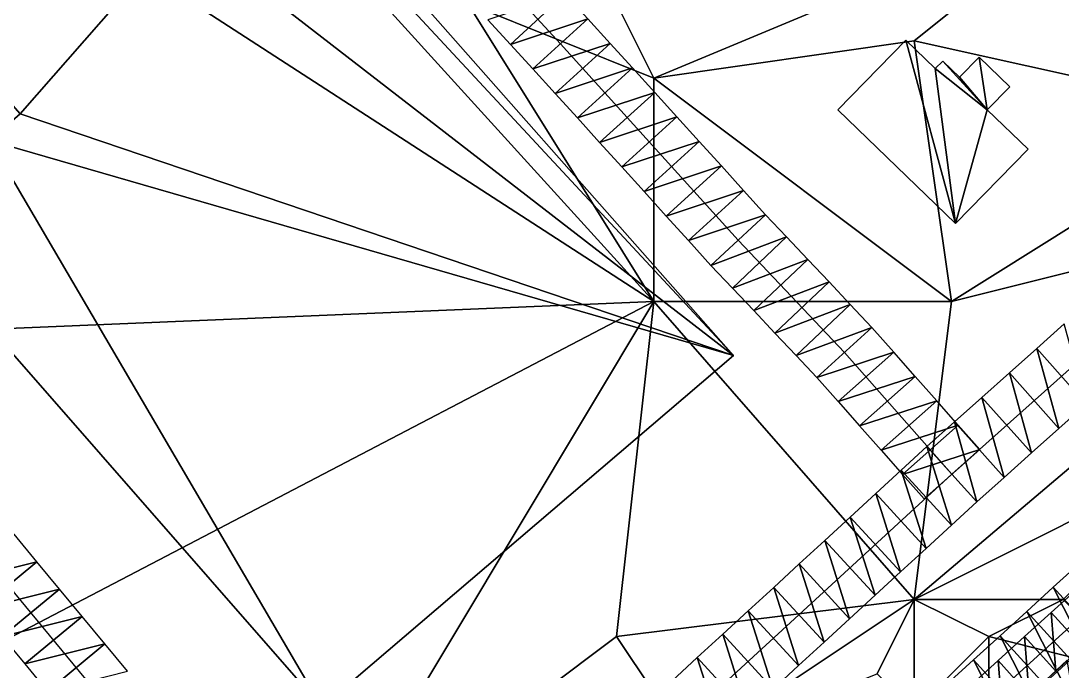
# Model space of a CAD drawing. Header units: metres. Extents: x -1103 to 901, y -902 to 905.
# Drawn here: x -534 to -478.1, y -25.9 to 9.1 of the extents above; entities that cross this region are included whole.
import ezdxf

# ---------------------------------------------------------------- set-up
doc = ezdxf.new("R2010")
doc.units = ezdxf.units.M
for name, color, linetype in [('OSM_BUILDING_FOOTPRINTS', 7, 'CONTINUOUS'), ('OSM_BUILDING_ROOFS', 1, 'CONTINUOUS'), ('OSM_BUILDING_WALLS', 8, 'CONTINUOUS'), ('OSM_PATH_AXES', 30, 'CONTINUOUS'), ('OSM_PATH_SURFACE', 30, 'CONTINUOUS'), ('OSM_ROAD_AXES', 2, 'CONTINUOUS'), ('OSM_ROAD_SURFACE', 9, 'CONTINUOUS'), ('OSM_TERRAIN', 3, 'CONTINUOUS'), ('OSM_WATER_SURFACE', 5, 'CONTINUOUS')]:
    doc.layers.add(name, color=color, linetype=linetype)

msp = doc.modelspace()

# ---------------------------------------------------------------- linework, layer by layer
at = {"layer": 'OSM_BUILDING_FOOTPRINTS'}
for points in [[(-516.684, 13.666, 13.575), (-516.231, 14.319, 13.575), (-495.726, -8.894, 13.575), (-517.855, -27.794, 13.575), (-541.621, -0.644, 13.575), (-536.647, 3.702, 13.575), (-535.707, 2.64, 13.575), (-534.06, 4.078, 13.575), (-537.62, 8.092, 13.575), (-537.2, 13.235, 13.575), (-532.502, 17.238, 13.575), (-527.749, 16.531, 13.575), (-525.361, 14.02, 13.575), (-520.929, 18.189, 13.575), (-516.684, 13.666, 13.575)], [(-490.111, 4.3, 13.483), (-486.452, 8.038, 13.483), (-484.871, 6.512, 13.483), (-484.462, 6.91, 13.483), (-483.567, 6.047, 13.483), (-482.517, 7.12, 13.483), (-480.87, 5.527, 13.483), (-482.075, 4.3, 13.483), (-479.875, 2.176, 13.483), (-483.777, -1.816, 13.483), (-490.111, 4.3, 13.483)]]:
    msp.add_polyline3d(points, close=True, dxfattribs=at)
at = {"layer": 'OSM_BUILDING_ROOFS'}
for points in [[(-525.361, 14.02, 21.975), (-537.2, 13.235, 21.975), (-537.62, 8.092, 21.975)], [(-525.361, 14.02, 21.975), (-537.62, 8.092, 21.975), (-534.06, 4.078, 21.975)], [(-495.726, -8.894, 21.975), (-525.361, 14.02, 21.975), (-534.06, 4.078, 21.975)], [(-495.726, -8.894, 21.975), (-516.684, 13.666, 21.975), (-525.361, 14.02, 21.975)], [(-495.726, -8.894, 21.975), (-516.231, 14.319, 21.975), (-516.684, 13.666, 21.975)], [(-486.452, 8.038, 18.683), (-490.111, 4.3, 18.683), (-483.777, -1.816, 18.683)], [(-484.871, 6.512, 18.683), (-486.452, 8.038, 18.683), (-483.777, -1.816, 18.683)], [(-482.075, 4.3, 18.683), (-484.462, 6.91, 18.683), (-484.871, 6.512, 18.683)], [(-482.075, 4.3, 18.683), (-483.567, 6.047, 18.683), (-484.462, 6.91, 18.683)], [(-482.075, 4.3, 18.683), (-482.517, 7.12, 18.683), (-483.567, 6.047, 18.683)], [(-482.075, 4.3, 18.683), (-480.87, 5.527, 18.683), (-482.517, 7.12, 18.683)], [(-484.871, 6.512, 18.683), (-483.777, -1.816, 18.683), (-482.075, 4.3, 18.683)], [(-495.726, -8.894, 21.975), (-534.06, 4.078, 21.975), (-535.707, 2.64, 21.975)], [(-483.777, -1.816, 18.683), (-479.875, 2.176, 18.683), (-482.075, 4.3, 18.683)], [(-535.707, 2.64, 21.975), (-541.621, -0.644, 21.975), (-517.855, -27.794, 21.975)], [(-535.707, 2.64, 21.975), (-517.855, -27.794, 21.975), (-495.726, -8.894, 21.975)]]:
    msp.add_3dface(points, dxfattribs=at)
at = {"layer": 'OSM_BUILDING_WALLS'}
for points in [[(-495.726, -8.894, 13.575), (-516.231, 14.319, 13.575), (-516.231, 14.319, 21.975)], [(-495.726, -8.894, 13.575), (-516.231, 14.319, 21.975), (-495.726, -8.894, 21.975)], [(-486.452, 8.038, 13.483), (-490.111, 4.3, 13.483), (-490.111, 4.3, 18.683)], [(-486.452, 8.038, 13.483), (-490.111, 4.3, 18.683), (-486.452, 8.038, 18.683)], [(-484.871, 6.512, 13.483), (-486.452, 8.038, 13.483), (-486.452, 8.038, 18.683)], [(-484.871, 6.512, 13.483), (-486.452, 8.038, 18.683), (-484.871, 6.512, 18.683)], [(-484.462, 6.91, 13.483), (-484.871, 6.512, 13.483), (-484.871, 6.512, 18.683)], [(-484.462, 6.91, 13.483), (-484.871, 6.512, 18.683), (-484.462, 6.91, 18.683)], [(-483.567, 6.047, 13.483), (-484.462, 6.91, 13.483), (-484.462, 6.91, 18.683)], [(-483.567, 6.047, 13.483), (-484.462, 6.91, 18.683), (-483.567, 6.047, 18.683)], [(-482.517, 7.12, 13.483), (-483.567, 6.047, 13.483), (-483.567, 6.047, 18.683)], [(-482.517, 7.12, 13.483), (-483.567, 6.047, 18.683), (-482.517, 7.12, 18.683)], [(-480.87, 5.527, 13.483), (-482.517, 7.12, 13.483), (-482.517, 7.12, 18.683)], [(-480.87, 5.527, 13.483), (-482.517, 7.12, 18.683), (-480.87, 5.527, 18.683)], [(-482.075, 4.3, 13.483), (-480.87, 5.527, 13.483), (-480.87, 5.527, 18.683)], [(-482.075, 4.3, 13.483), (-480.87, 5.527, 18.683), (-482.075, 4.3, 18.683)], [(-490.111, 4.3, 13.483), (-483.777, -1.816, 13.483), (-483.777, -1.816, 18.683)], [(-490.111, 4.3, 13.483), (-483.777, -1.816, 18.683), (-490.111, 4.3, 18.683)], [(-479.875, 2.176, 13.483), (-482.075, 4.3, 13.483), (-482.075, 4.3, 18.683)], [(-479.875, 2.176, 13.483), (-482.075, 4.3, 18.683), (-479.875, 2.176, 18.683)], [(-483.777, -1.816, 13.483), (-479.875, 2.176, 13.483), (-479.875, 2.176, 18.683)], [(-483.777, -1.816, 13.483), (-479.875, 2.176, 18.683), (-483.777, -1.816, 18.683)], [(-541.621, -0.644, 13.575), (-517.855, -27.794, 13.575), (-517.855, -27.794, 21.975)], [(-541.621, -0.644, 13.575), (-517.855, -27.794, 21.975), (-541.621, -0.644, 21.975)], [(-517.855, -27.794, 13.575), (-495.726, -8.894, 13.575), (-495.726, -8.894, 21.975)], [(-517.855, -27.794, 13.575), (-495.726, -8.894, 21.975), (-517.855, -27.794, 21.975)]]:
    msp.add_3dface(points, dxfattribs=at)
at = {"layer": 'OSM_PATH_AXES'}
msp.add_polyline3d([(-548.507, -72.528, 13.401), (-535.729, -72.074, 13.828), (-525.968, -64.333, 14.429), (-516.053, -57.012, 14.819), (-494.289, -38.333, 14.57), (-489.226, -33.987, 14.709), (-467.804, -14.567, 15.042), (-453.214, -0.566, 15.33), (-448.118, 4.189, 15.798), (-426.751, 23.709, 18.017), (-407.175, 38.263, 20.324), (-396.508, 48.05, 20.42), (-373.484, 68.111, 17.367), (-369.836, 66.994, 16.965), (-364.453, 59.153, 16.179), (-341.804, 70.058, 13.161)], dxfattribs=at)
at = {"layer": 'OSM_PATH_SURFACE'}
for points in [[(-476.962, -24.555, 15.061), (-477.213, -21.409, 15.052), (-478.641, -22.703, 15.046)], [(-478.39, -25.85, 15.063), (-478.641, -22.703, 15.046), (-480.069, -23.998, 15.047)], [(-478.39, -25.85, 15.063), (-476.962, -24.555, 15.061), (-478.641, -22.703, 15.046)], [(-479.818, -27.145, 15.065), (-480.069, -23.998, 15.047), (-481.497, -25.293, 15.049)], [(-479.818, -27.145, 15.065), (-478.39, -25.85, 15.063), (-480.069, -23.998, 15.047)], [(-481.246, -28.439, 15.038), (-481.497, -25.293, 15.049), (-482.925, -26.587, 15.004)], [(-481.246, -28.439, 15.038), (-479.818, -27.145, 15.065), (-481.497, -25.293, 15.049)]]:
    msp.add_3dface(points, dxfattribs=at)
at = {"layer": 'OSM_ROAD_AXES'}
for points in [[(-695.409, -235.672, 11.147), (-620.454, -163.057, 12.954), (-614.419, -157.351, 13.238), (-570.89, -116.189, 10.758), (-535.419, -82.492, 12.654), (-529.87, -79.484, 12.674), (-493.316, -39.56, 14.48), (-451.887, -1.805, 15.322), (-428.862, 18.124, 17.338), (-402.908, 37.223, 20.81)], [(-515.39, -34.473, 15.973), (-519.922, -34.285, 15.976), (-523.106, -33.401, 15.952), (-527.406, -30.083, 15.911), (-542.008, -12.422, 15.909), (-544.241, -7.622, 15.937), (-545.788, 1.136, 15.724), (-546.684, 6.721, 15.798), (-545.8, 11.156, 15.866), (-542.528, 16.088, 15.838), (-536.747, 20.877, 15.698), (-530.966, 22.635, 15.567), (-523.029, 22.934, 15.301), (-515.999, 19.76, 15.198), (-505.022, 7.838, 15.401), (-495.461, -2.701, 15.844), (-489.757, -8.739, 15.911), (-483.976, -15.275, 15.769)], [(-461.681, 7.43, 15.481), (-472.193, -4.757, 15.634), (-483.976, -15.275, 15.769), (-500.424, -30.381, 15.708), (-515.39, -34.473, 15.973)]]:
    msp.add_polyline3d(points, dxfattribs=at)
at = {"layer": 'OSM_ROAD_SURFACE'}
for points in [[(-508.933, 9.133, 15.364), (-507.713, 7.808, 15.428), (-504.771, 10.518, 15.293)], [(-507.713, 7.808, 15.428), (-503.546, 9.188, 15.374), (-504.771, 10.518, 15.293)], [(-507.713, 7.808, 15.428), (-506.499, 6.489, 15.492), (-503.546, 9.188, 15.374)], [(-506.499, 6.489, 15.492), (-502.346, 7.865, 15.455), (-503.546, 9.188, 15.374)], [(-506.499, 6.489, 15.492), (-505.308, 5.177, 15.555), (-502.346, 7.865, 15.455)], [(-505.308, 5.177, 15.555), (-501.151, 6.547, 15.535), (-502.346, 7.865, 15.455)], [(-505.308, 5.177, 15.555), (-504.113, 3.86, 15.618), (-501.151, 6.547, 15.535)], [(-504.113, 3.86, 15.618), (-499.956, 5.23, 15.6), (-501.151, 6.547, 15.535)], [(-504.113, 3.86, 15.618), (-502.918, 2.542, 15.682), (-499.956, 5.23, 15.6)], [(-502.918, 2.542, 15.682), (-498.76, 3.913, 15.646), (-499.956, 5.23, 15.6)], [(-502.918, 2.542, 15.682), (-501.723, 1.225, 15.745), (-498.76, 3.913, 15.646)], [(-501.723, 1.225, 15.745), (-497.565, 2.595, 15.693), (-498.76, 3.913, 15.646)], [(-501.723, 1.225, 15.745), (-500.528, -0.092, 15.809), (-497.565, 2.595, 15.693)], [(-500.528, -0.092, 15.809), (-496.37, 1.278, 15.74), (-497.565, 2.595, 15.693)], [(-500.528, -0.092, 15.809), (-499.332, -1.41, 15.863), (-496.37, 1.278, 15.74)], [(-499.332, -1.41, 15.863), (-495.175, -0.039, 15.786), (-496.37, 1.278, 15.74)], [(-499.332, -1.41, 15.863), (-498.137, -2.727, 15.909), (-495.175, -0.039, 15.786)], [(-498.137, -2.727, 15.909), (-493.993, -1.343, 15.832), (-495.175, -0.039, 15.786)], [(-498.137, -2.727, 15.909), (-496.929, -4.059, 15.956), (-493.993, -1.343, 15.832)], [(-496.929, -4.059, 15.956), (-492.866, -2.535, 15.874), (-493.993, -1.343, 15.832)], [(-496.929, -4.059, 15.956), (-495.774, -5.282, 15.999), (-492.866, -2.535, 15.874)], [(-495.774, -5.282, 15.999), (-491.725, -3.743, 15.917), (-492.866, -2.535, 15.874)], [(-495.774, -5.282, 15.999), (-494.633, -6.489, 16.016), (-491.725, -3.743, 15.917)], [(-494.633, -6.489, 16.016), (-490.585, -4.95, 15.959), (-491.725, -3.743, 15.917)], [(-494.633, -6.489, 16.016), (-493.492, -7.697, 15.994), (-490.585, -4.95, 15.959)], [(-493.492, -7.697, 15.994), (-489.444, -6.158, 15.994), (-490.585, -4.95, 15.959)], [(-493.492, -7.697, 15.994), (-492.352, -8.905, 15.972), (-489.444, -6.158, 15.994)], [(-492.352, -8.905, 15.972), (-488.28, -7.39, 15.971), (-489.444, -6.158, 15.994)], [(-477.943, -7.209, 15.793), (-479.416, -8.524, 15.81), (-476.753, -11.508, 15.694)], [(-492.352, -8.905, 15.972), (-491.234, -10.088, 15.95), (-488.28, -7.39, 15.971)], [(-491.234, -10.088, 15.95), (-487.103, -8.721, 15.947), (-488.28, -7.39, 15.971)], [(-491.234, -10.088, 15.95), (-490.099, -11.371, 15.927), (-487.103, -8.721, 15.947)], [(-490.099, -11.371, 15.927), (-485.947, -10.028, 15.924), (-487.103, -8.721, 15.947)], [(-479.416, -8.524, 15.81), (-480.889, -9.839, 15.827), (-478.225, -12.823, 15.711)], [(-479.416, -8.524, 15.81), (-478.225, -12.823, 15.711), (-476.753, -11.508, 15.694)], [(-490.099, -11.371, 15.927), (-488.943, -12.678, 15.904), (-485.947, -10.028, 15.924)], [(-488.943, -12.678, 15.904), (-484.79, -11.335, 15.9), (-485.947, -10.028, 15.924)], [(-480.889, -9.839, 15.827), (-482.362, -11.153, 15.844), (-479.698, -14.137, 15.728)], [(-480.889, -9.839, 15.827), (-479.698, -14.137, 15.728), (-478.225, -12.823, 15.711)], [(-482.362, -11.153, 15.844), (-483.835, -12.468, 15.86), (-481.171, -15.452, 15.744)], [(-482.362, -11.153, 15.844), (-481.171, -15.452, 15.744), (-479.698, -14.137, 15.728)], [(-488.943, -12.678, 15.904), (-487.786, -13.985, 15.881), (-484.79, -11.335, 15.9)], [(-487.786, -13.985, 15.881), (-483.634, -12.642, 15.853), (-484.79, -11.335, 15.9)], [(-487.786, -13.985, 15.881), (-486.63, -15.293, 15.857), (-483.634, -12.642, 15.853)], [(-486.63, -15.293, 15.857), (-482.478, -13.95, 15.802), (-483.634, -12.642, 15.853)], [(-483.835, -12.468, 15.86), (-485.318, -13.792, 15.87), (-482.634, -16.758, 15.761)], [(-483.835, -12.468, 15.86), (-482.634, -16.758, 15.761), (-481.171, -15.452, 15.744)], [(-485.318, -13.792, 15.87), (-486.699, -15.061, 15.861), (-483.994, -18.007, 15.776)], [(-486.63, -15.293, 15.857), (-485.474, -16.6, 15.834), (-482.478, -13.95, 15.802)], [(-485.318, -13.792, 15.87), (-483.994, -18.007, 15.776), (-482.634, -16.758, 15.761)], [(-486.699, -15.061, 15.861), (-488.07, -16.319, 15.851), (-485.364, -19.265, 15.792)], [(-486.699, -15.061, 15.861), (-485.364, -19.265, 15.792), (-483.994, -18.007, 15.776)], [(-488.07, -16.319, 15.851), (-489.441, -17.578, 15.841), (-486.735, -20.524, 15.788)], [(-488.07, -16.319, 15.851), (-486.735, -20.524, 15.788), (-485.364, -19.265, 15.792)], [(-489.441, -17.578, 15.841), (-490.811, -18.837, 15.85), (-488.106, -21.783, 15.796)], [(-489.441, -17.578, 15.841), (-488.106, -21.783, 15.796), (-486.735, -20.524, 15.788)], [(-533.166, -19.978, 15.919), (-534.382, -18.506, 15.927), (-537.465, -21.055, 15.907)], [(-490.811, -18.837, 15.85), (-492.182, -20.096, 15.863), (-489.476, -23.042, 15.791)], [(-490.811, -18.837, 15.85), (-489.476, -23.042, 15.791), (-488.106, -21.783, 15.796)], [(-533.166, -19.978, 15.919), (-537.465, -21.055, 15.907), (-536.248, -22.527, 15.899)], [(-531.949, -21.45, 15.911), (-533.166, -19.978, 15.919), (-536.248, -22.527, 15.899)], [(-492.182, -20.096, 15.863), (-493.553, -21.355, 15.876), (-490.847, -24.301, 15.773)], [(-492.182, -20.096, 15.863), (-490.847, -24.301, 15.773), (-489.476, -23.042, 15.791)], [(-473.816, -26.524, 14.964), (-477.102, -20.048, 15.133), (-478.531, -21.35, 15.132)], [(-531.949, -21.45, 15.911), (-536.248, -22.527, 15.899), (-535.031, -23.999, 15.89)], [(-530.732, -22.922, 15.912), (-531.949, -21.45, 15.911), (-535.031, -23.999, 15.89)], [(-493.553, -21.355, 15.876), (-494.923, -22.614, 15.889), (-492.218, -25.56, 15.755)], [(-493.553, -21.355, 15.876), (-492.218, -25.56, 15.755), (-490.847, -24.301, 15.773)], [(-475.244, -27.826, 14.932), (-478.531, -21.35, 15.132), (-479.959, -22.652, 15.075)], [(-475.244, -27.826, 14.932), (-473.816, -26.524, 14.964), (-478.531, -21.35, 15.132)], [(-530.732, -22.922, 15.912), (-535.031, -23.999, 15.89), (-533.815, -25.47, 15.901)], [(-529.515, -24.393, 15.925), (-530.732, -22.922, 15.912), (-533.815, -25.47, 15.901)], [(-494.923, -22.614, 15.889), (-496.294, -23.873, 15.885), (-493.588, -26.819, 15.736)], [(-494.923, -22.614, 15.889), (-493.588, -26.819, 15.736), (-492.218, -25.56, 15.755)], [(-476.673, -29.128, 14.901), (-479.959, -22.652, 15.075), (-481.388, -23.954, 15.012)], [(-476.673, -29.128, 14.901), (-475.244, -27.826, 14.932), (-479.959, -22.652, 15.075)], [(-496.294, -23.873, 15.885), (-497.665, -25.132, 15.867), (-494.959, -28.078, 15.711)], [(-496.294, -23.873, 15.885), (-494.959, -28.078, 15.711), (-493.588, -26.819, 15.736)], [(-478.101, -30.43, 14.871), (-481.388, -23.954, 15.012), (-482.816, -25.256, 14.973)], [(-478.101, -30.43, 14.871), (-476.673, -29.128, 14.901), (-481.388, -23.954, 15.012)], [(-529.515, -24.393, 15.925), (-533.815, -25.47, 15.901), (-532.598, -26.942, 15.915)], [(-528.298, -25.865, 15.939), (-529.515, -24.393, 15.925), (-532.598, -26.942, 15.915)], [(-497.665, -25.132, 15.867), (-499.035, -26.391, 15.849), (-496.33, -29.337, 15.669)], [(-497.665, -25.132, 15.867), (-496.33, -29.337, 15.669), (-494.959, -28.078, 15.711)], [(-479.53, -31.732, 14.841), (-482.816, -25.256, 14.973), (-484.245, -26.558, 14.903)], [(-479.53, -31.732, 14.841), (-478.101, -30.43, 14.871), (-482.816, -25.256, 14.973)], [(-477.78, -25.263, 15.032), (-479.206, -26.584, 15.034), (-477.168, -28.785, 14.961)]]:
    msp.add_3dface(points, dxfattribs=at)
at = {"layer": 'OSM_TERRAIN'}
for points in [[(-548, -4, 15.639), (-534, 16, 15.999), (-552, 12, 15.844)], [(-548, -8, 15.931), (-500, -6, 16), (-534, 16, 15.999)], [(-548, -8, 15.931), (-534, 16, 15.999), (-548, -4, 15.639)], [(-500, -6, 16), (-520, 16, 16), (-534, 16, 15.999)], [(-500, -6, 16), (-510, 10, 15.27), (-520, 16, 16)], [(-500, 6, 15.519), (-476, 16, 15.019), (-504, 14, 15.033)], [(-500, 6, 15.519), (-486, 8, 15.498), (-476, 16, 15.019)], [(-486, 8, 15.498), (-468, 4, 15.541), (-476, 16, 15.019)], [(-510, 10, 15.27), (-500, 6, 15.519), (-504, 14, 15.033)], [(-500, -6, 16), (-500, 6, 15.519), (-510, 10, 15.27)], [(-500, 6, 15.519), (-484, -6, 15.918), (-486, 8, 15.498)], [(-484, -6, 15.918), (-468, 4, 15.541), (-486, 8, 15.498)], [(-500, -6, 16), (-484, -6, 15.918), (-500, 6, 15.519)], [(-460, 0, 15.397), (-468, 4, 15.541), (-484, -6, 15.918)], [(-470, -14, 15.044), (-460, 0, 15.397), (-486, -22, 15.714)], [(-486, -22, 15.714), (-460, 0, 15.397), (-484, -6, 15.918)], [(-546, -30, 15.788), (-500, -6, 16), (-548, -8, 15.931)], [(-518, -36, 15.995), (-500, -6, 16), (-546, -30, 15.788)], [(-518, -36, 15.995), (-502, -24, 15.934), (-500, -6, 16)], [(-502, -24, 15.934), (-486, -22, 15.714), (-500, -6, 16)], [(-500, -6, 16), (-486, -22, 15.714), (-484, -6, 15.918)], [(-478, -22, 14.966), (-470, -14, 15.044), (-486, -22, 15.714)], [(-498, -30, 15.657), (-486, -22, 15.714), (-502, -24, 15.934)], [(-498, -30, 15.657), (-488, -26, 15.435), (-486, -22, 15.714)], [(-488, -26, 15.435), (-486, -28, 14.766), (-486, -22, 15.714)], [(-486, -28, 14.766), (-482, -24, 14.96), (-486, -22, 15.714)], [(-482, -24, 14.96), (-478, -22, 14.966), (-486, -22, 15.714)], [(-482, -24, 14.96), (-474, -26, 14.999), (-478, -22, 14.966)], [(-518, -36, 15.995), (-498, -30, 15.657), (-502, -24, 15.934)], [(-482, -28, 14.982), (-482, -24, 14.96), (-486, -28, 14.766)], [(-482, -28, 14.982), (-474, -26, 14.999), (-482, -24, 14.96)]]:
    msp.add_3dface(points, dxfattribs=at)
at = {"layer": 'OSM_WATER_SURFACE'}
for points in [[(476.481, -23.237, 1), (-600.103, -286.664, 1), (-645.411, -361.213, 1)], [(476.481, -23.237, 1), (-645.411, -361.213, 1), (-630.034, -494.949, 1)], [(476.481, -23.237, 1), (-630.034, -494.949, 1), (-626.574, -520.152, 1)], [(476.481, -23.237, 1), (-626.574, -520.152, 1), (-605.846, -699.142, 1)], [(476.481, -23.237, 1), (-605.846, -699.142, 1), (-601.502, -736.599, 1)], [(476.481, -23.237, 1), (-601.502, -736.599, 1), (-581.526, -893.835, 1)], [(476.481, -23.237, 1), (-595.505, -279.099, 1), (-600.103, -286.664, 1)], [(476.481, -23.237, 1), (-541.973, -191.014, 1), (-595.505, -279.099, 1)], [(476.481, -23.237, 1), (-581.526, -893.835, 1), (-573.741, -900, 1)], [(476.481, -23.237, 1), (-573.741, -900, 1), (232.335, -618.32, 1)], [(476.481, -23.237, 1), (-507.044, -159.595, 1), (-541.973, -191.014, 1)], [(476.481, -23.237, 1), (-497.283, -150.814, 1), (-507.044, -159.595, 1)], [(476.481, -23.237, 1), (-491.204, -145.34, 1), (-497.283, -150.814, 1)], [(476.481, -23.237, 1), (-462.984, -124.493, 1), (-491.204, -145.34, 1)]]:
    msp.add_3dface(points, dxfattribs=at)

doc.saveas('drawing.dxf')
